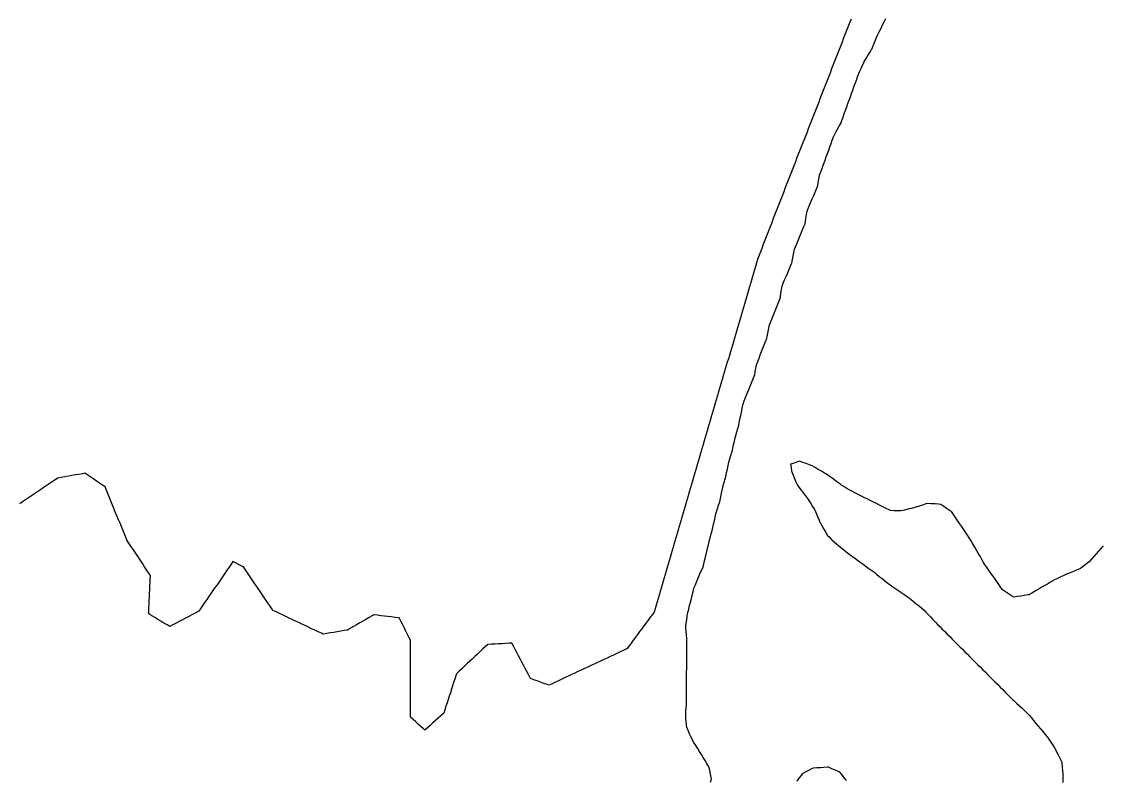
# Model space of a CAD drawing. Header units: millimetres. Extents: x 0 to 2762, y 6 to 2482.
# Drawn here: x 1422 to 1724.7, y 1702.9 to 1915.3 of the extents above; entities that cross this region are included whole.
import ezdxf

# ---------------------------------------------------------------- set-up
doc = ezdxf.new("R2010")
doc.units = ezdxf.units.MM
for name, color, linetype in [('ALL_HOLES', 1, 'Continuous'), ('ALL_ISLANDS', 7, 'Continuous'), ('OUTLINE_ISLAND_01', 7, 'Continuous'), ('OUTLINE_ISLAND_01_HOLE_138', 1, 'Continuous')]:
    doc.layers.add(name, color=color, linetype=linetype)

msp = doc.modelspace()

# ---------------------------------------------------------------- linework, layer by layer
at = {"layer": 'ALL_HOLES'}
for points in [[(1615.1073, 1702.1058), (1615.3575, 1703.074), (1615.2879, 1703.4165), (1615.0887, 1704.3965), (1614.8895, 1705.3764), (1614.6903, 1706.3564), (1614.6341, 1706.448), (1614.1117, 1707.3007), (1613.5892, 1708.1533), (1613.0667, 1709.006), (1612.5442, 1709.8587), (1612.0218, 1710.7113), (1611.5245, 1711.5147), (1610.9982, 1712.365), (1610.472, 1713.2153), (1609.9457, 1714.0656), (1609.6473, 1714.744), (1609.2447, 1715.6594), (1608.8422, 1716.5748), (1608.4396, 1717.4902), (1608.3877, 1718.1354), (1608.3074, 1719.1321), (1608.2272, 1720.1289), (1608.147, 1721.1257), (1608.2136, 1721.9075), (1608.2984, 1722.9039), (1608.3832, 1723.9003), (1608.3833, 1723.9294), (1608.3878, 1724.9294), (1608.3922, 1725.9294), (1608.3966, 1726.9294), (1608.4011, 1727.9294), (1608.4055, 1728.9294), (1608.4099, 1729.9293), (1608.4143, 1730.9293), (1608.4188, 1731.9293), (1608.4232, 1732.9293), (1608.4276, 1733.9293), (1608.432, 1734.9293), (1608.4365, 1735.9293), (1608.4409, 1736.9293), (1608.4453, 1737.9293), (1608.4497, 1738.9293), (1608.4542, 1739.9292), (1608.4586, 1740.9292), (1608.463, 1741.9292), (1608.4286, 1742.3526), (1608.3477, 1743.3493), (1608.2667, 1744.3461), (1608.1857, 1745.3428), (1608.2183, 1745.6498), (1608.3239, 1746.6442), (1608.4296, 1747.6386), (1608.5352, 1748.633), (1608.5515, 1748.6998), (1608.7884, 1749.6713), (1609.0253, 1750.6428), (1609.2622, 1751.6144), (1609.4991, 1752.5859), (1609.736, 1753.5574), (1609.9729, 1754.529), (1610.2098, 1755.5005), (1610.4467, 1756.472), (1610.7807, 1757.2581), (1611.1718, 1758.1785), (1611.5629, 1759.0988), (1611.954, 1760.0192), (1612.3451, 1760.9395), (1612.7362, 1761.8599), (1613.1272, 1762.7802), (1613.1353, 1762.8143), (1613.3667, 1763.7872), (1613.5981, 1764.76), (1613.8295, 1765.7329), (1614.0609, 1766.7058), (1614.2922, 1767.6786), (1614.5236, 1768.6515), (1614.755, 1769.6243), (1614.9864, 1770.5972), (1615.2243, 1771.4347), (1615.4975, 1772.3966), (1615.7708, 1773.3585), (1615.7857, 1773.4298), (1615.9906, 1774.4085), (1616.1955, 1775.3873), (1616.4005, 1776.3661), (1616.6054, 1777.3449), (1616.7753, 1777.8761), (1617.0799, 1778.8286), (1617.3845, 1779.7811), (1617.6891, 1780.7336), (1617.7707, 1781.1252), (1617.9748, 1782.1041), (1618.179, 1783.0831), (1618.3831, 1784.062), (1618.4389, 1784.2675), (1618.7013, 1785.2325), (1618.9636, 1786.1975), (1619.226, 1787.1624), (1619.4884, 1788.1274), (1619.634, 1788.8724), (1619.8259, 1789.8538), (1620.0178, 1790.8353), (1620.2096, 1791.8167), (1620.5011, 1792.6981), (1620.815, 1793.6475), (1621.1289, 1794.5969), (1621.1584, 1794.7328), (1621.3703, 1795.7101), (1621.5822, 1796.6874), (1621.7941, 1797.6646), (1622.006, 1798.6419), (1622.1931, 1799.3094), (1622.4631, 1800.2722), (1622.733, 1801.2351), (1623.0029, 1802.198), (1623.1551, 1802.9001), (1623.3669, 1803.8774), (1623.5787, 1804.8547), (1623.7905, 1805.832), (1624.0023, 1806.8093), (1624.2141, 1807.7866), (1624.4259, 1808.7639), (1624.51, 1808.97), (1624.8877, 1809.8959), (1625.2655, 1810.8218), (1625.6432, 1811.7477), (1626.0209, 1812.6736), (1626.3987, 1813.5995), (1626.7764, 1814.5255), (1627.1541, 1815.4514), (1627.5319, 1816.3773), (1627.6534, 1817.1505), (1627.8087, 1818.1383), (1627.964, 1819.1262), (1627.967, 1819.1339), (1628.3348, 1820.0638), (1628.7025, 1820.9937), (1629.0703, 1821.9236), (1629.4381, 1822.8536), (1629.8058, 1823.7835), (1630.1736, 1824.7134), (1630.5414, 1825.6433), (1630.9091, 1826.5732), (1630.974, 1826.936), (1631.1501, 1827.9203), (1631.3262, 1828.9047), (1631.5023, 1829.8891), (1631.5728, 1830.064), (1631.9468, 1830.9914), (1632.3207, 1831.9189), (1632.6946, 1832.8463), (1633.0686, 1833.7738), (1633.4425, 1834.7012), (1633.8165, 1835.6287), (1634.1904, 1836.5561), (1634.5643, 1837.4836), (1634.6787, 1838.1953), (1634.8373, 1839.1827), (1634.9959, 1840.17), (1635.1545, 1841.1573), (1635.5006, 1841.973), (1635.8913, 1842.8935), (1636.2819, 1843.8141), (1636.6725, 1844.7346), (1637.0632, 1845.6552), (1637.4538, 1846.5757), (1637.8445, 1847.4963), (1637.8638, 1847.5946), (1638.0565, 1848.5758), (1638.2492, 1849.5571), (1638.442, 1850.5383), (1638.6347, 1851.5196), (1638.8898, 1852.1298), (1639.2756, 1853.0524), (1639.6614, 1853.975), (1640.0471, 1854.8976), (1640.4329, 1855.8202), (1640.8186, 1856.7428), (1641.2044, 1857.6654), (1641.5901, 1858.588), (1641.6971, 1859.2339), (1641.8606, 1860.2205), (1642.0241, 1861.207), (1642.1875, 1862.1936), (1642.4803, 1862.8909), (1642.8675, 1863.813), (1643.2547, 1864.735), (1643.6418, 1865.657), (1644.029, 1866.579), (1644.4161, 1867.501), (1644.8033, 1868.423), (1645.1904, 1869.345), (1645.3187, 1870.1796), (1645.4706, 1871.168), (1645.6225, 1872.1564), (1645.6682, 1872.2785), (1646.0191, 1873.2149), (1646.37, 1874.1514), (1646.721, 1875.0878), (1647.0719, 1876.0242), (1647.2222, 1876.4437), (1647.5595, 1877.3851), (1647.8969, 1878.3265), (1648.2342, 1879.2679), (1648.5715, 1880.2093), (1648.9088, 1881.1506), (1649.2462, 1882.092), (1649.5835, 1883.0334), (1649.7743, 1883.3854), (1650.2508, 1884.2646), (1650.7274, 1885.1437), (1651.2039, 1886.0229), (1651.6805, 1886.902), (1651.9332, 1887.604), (1652.2719, 1888.5449), (1652.6107, 1889.4858), (1652.9494, 1890.4267), (1653.2882, 1891.3676), (1653.6269, 1892.3084), (1653.9656, 1893.2493), (1654.3044, 1894.1902), (1654.6431, 1895.1311), (1654.9818, 1896.072), (1655.3206, 1897.0128), (1655.6593, 1897.9537), (1655.9981, 1898.8946), (1656.3368, 1899.8355), (1656.6755, 1900.7764), (1656.891, 1901.2419), (1657.311, 1902.1494), (1657.7311, 1903.0569), (1658.1511, 1903.9644), (1658.2127, 1904.0688), (1658.721, 1904.93), (1659.2293, 1905.7911), (1659.7376, 1906.6523), (1660.2459, 1907.5135), (1660.2842, 1907.6051), (1660.6704, 1908.5275), (1661.0567, 1909.4499), (1661.4429, 1910.3723), (1661.8291, 1911.2947), (1662.0216, 1911.684), (1662.465, 1912.5803), (1662.9083, 1913.4767), (1663.3517, 1914.373), (1663.795, 1915.2693), (1664.2384, 1916.1657)], [(1725.1544, 1768.3968), (1724.4967, 1767.6435), (1723.8389, 1766.8903), (1723.1812, 1766.137), (1722.5235, 1765.3837), (1721.8658, 1764.6304), (1721.2081, 1763.8772), (1720.4631, 1763.2945), (1719.6753, 1762.6785), (1718.8876, 1762.0625), (1718.8301, 1762.0385), (1717.9073, 1761.6532), (1716.9845, 1761.2679), (1716.0617, 1760.8826), (1715.1389, 1760.4973), (1715.0705, 1760.4655), (1714.1636, 1760.0441), (1713.2568, 1759.6226), (1712.3499, 1759.2012), (1711.4431, 1758.7797), (1711.2316, 1758.6562), (1710.3679, 1758.1521), (1709.5043, 1757.648), (1708.6406, 1757.1439), (1707.777, 1756.6398), (1706.9133, 1756.1357), (1706.0497, 1755.6316), (1705.1861, 1755.1275), (1704.3224, 1754.6234), (1704.0421, 1754.5798), (1703.054, 1754.4261), (1702.0659, 1754.2724), (1701.0778, 1754.1187), (1700.0897, 1753.965), (1699.4643, 1754.3749), (1698.6279, 1754.9231), (1697.7915, 1755.4712), (1696.9552, 1756.0194), (1696.477, 1756.7037), (1695.9042, 1757.5234), (1695.3313, 1758.3431), (1694.7585, 1759.1627), (1694.1857, 1759.9824), (1693.6129, 1760.8021), (1693.0401, 1761.6218), (1692.4673, 1762.4415), (1691.8945, 1763.2612), (1691.6425, 1763.6968), (1691.1419, 1764.5625), (1690.6412, 1765.4281), (1690.1405, 1766.2938), (1689.6399, 1767.1594), (1689.1392, 1768.025), (1688.6386, 1768.8907), (1688.1379, 1769.7563), (1687.6372, 1770.622), (1687.1369, 1771.3498), (1686.5704, 1772.1738), (1686.0039, 1772.9979), (1685.4375, 1773.822), (1684.871, 1774.646), (1684.3045, 1775.4701), (1683.738, 1776.2942), (1683.1715, 1777.1182), (1682.605, 1777.9423), (1682.1168, 1778.2702), (1681.2866, 1778.8277), (1680.4564, 1779.3852), (1679.6263, 1779.9427), (1678.9635, 1779.9995), (1677.9672, 1780.0848), (1676.9708, 1780.1701), (1675.9744, 1780.2553), (1675.4904, 1780.0985), (1674.5391, 1779.7902), (1673.5878, 1779.4819), (1672.6365, 1779.1736), (1672.3588, 1779.1036), (1671.3891, 1778.8592), (1670.4194, 1778.6149), (1669.4497, 1778.3706), (1668.48, 1778.1262), (1667.5322, 1778.1674), (1666.5331, 1778.2109), (1665.5341, 1778.2543), (1665.2035, 1778.4167), (1664.306, 1778.8576), (1663.4085, 1779.2986), (1662.5109, 1779.7395), (1661.6134, 1780.1805), (1660.9557, 1780.5091), (1660.0612, 1780.9561), (1659.1667, 1781.4031), (1658.2721, 1781.8502), (1657.3776, 1782.2972), (1656.4831, 1782.7442), (1655.5886, 1783.1912), (1654.694, 1783.6382), (1654.1958, 1783.9409), (1653.3412, 1784.4602), (1652.4866, 1784.9795), (1651.632, 1785.4988), (1651.6168, 1785.51), (1650.81, 1786.1008), (1650.0032, 1786.6916), (1649.1963, 1787.2824), (1648.3895, 1787.8732), (1647.5827, 1788.464), (1647.0563, 1788.7682), (1646.1905, 1789.2686), (1645.3247, 1789.7689), (1644.4589, 1790.2692), (1643.593, 1790.7696), (1642.862, 1791.0431), (1641.9254, 1791.3934), (1640.9888, 1791.7438), (1640.0522, 1792.0942), (1639.4549, 1791.8866), (1638.5104, 1791.5581), (1637.5658, 1791.2297), (1637.6693, 1790.2795), (1637.7776, 1789.2854), (1637.8712, 1789.0666), (1638.2647, 1788.1473), (1638.6582, 1787.228), (1639.0518, 1786.3086), (1639.4453, 1785.3893), (1639.9063, 1784.7854), (1640.5131, 1783.9906), (1641.1199, 1783.1957), (1641.7267, 1782.4008), (1642.3335, 1781.606), (1642.6649, 1781.0803), (1643.1982, 1780.2344), (1643.7314, 1779.3884), (1644.2647, 1778.5425), (1644.3027, 1778.4544), (1644.6983, 1777.536), (1645.094, 1776.6176), (1645.4897, 1775.6992), (1645.8853, 1774.7808), (1645.9134, 1774.7316), (1646.4093, 1773.8632), (1646.9051, 1772.9947), (1647.401, 1772.1263), (1647.8968, 1771.2579), (1648.3173, 1770.8619), (1649.0453, 1770.1763), (1649.7733, 1769.4907), (1650.5013, 1768.8051), (1650.7884, 1768.5756), (1651.5695, 1767.9511), (1652.3506, 1767.3267), (1653.1316, 1766.7023), (1653.9127, 1766.0778), (1654.6464, 1765.5437), (1655.4549, 1764.9552), (1656.2633, 1764.3667), (1657.0718, 1763.7781), (1657.8803, 1763.1896), (1658.6887, 1762.601), (1659.4972, 1762.0125), (1660.3057, 1761.424), (1661.1141, 1760.8354), (1661.6413, 1760.4116), (1662.4207, 1759.7851), (1663.2001, 1759.1585), (1663.9795, 1758.532), (1664.7589, 1757.9054), (1665.429, 1757.4412), (1666.251, 1756.8718), (1667.073, 1756.3023), (1667.895, 1755.7328), (1668.717, 1755.1634), (1669.5391, 1754.5939), (1670.3611, 1754.0245), (1671.1831, 1753.455), (1671.2275, 1753.4182), (1671.998, 1752.7807), (1672.7684, 1752.1432), (1673.5388, 1751.5056), (1674.3092, 1750.8681), (1675.0796, 1750.2305), (1675.4035, 1749.8848), (1676.0871, 1749.1549), (1676.7707, 1748.4251), (1677.4543, 1747.6952), (1678.1379, 1746.9654), (1678.8215, 1746.2355), (1679.3311, 1745.7256), (1680.038, 1745.0183), (1680.7448, 1744.311), (1681.4517, 1743.6037), (1682.1586, 1742.8964), (1682.8655, 1742.189), (1683.5724, 1741.4817), (1684.2793, 1740.7744), (1684.9862, 1740.0671), (1685.6931, 1739.3598), (1686.4, 1738.6524), (1687.1069, 1737.9451), (1687.8138, 1737.2378), (1688.5207, 1736.5305), (1689.2276, 1735.8232), (1689.9345, 1735.1158), (1690.6414, 1734.4085), (1691.3482, 1733.7012), (1692.0551, 1732.9939), (1692.762, 1732.2865), (1693.4689, 1731.5792), (1694.1758, 1730.8719), (1694.8827, 1730.1646), (1695.5896, 1729.4573), (1696.2965, 1728.7499), (1697.0034, 1728.0426), (1697.7103, 1727.3353), (1698.4172, 1726.628), (1699.1241, 1725.9207), (1699.831, 1725.2133), (1700.2072, 1724.8671), (1700.9431, 1724.1899), (1701.6789, 1723.5128), (1702.4147, 1722.8356), (1703.1506, 1722.1585), (1703.8864, 1721.4813), (1704.3951, 1720.8745), (1705.0375, 1720.1082), (1705.68, 1719.3418), (1706.3224, 1718.5755), (1706.9648, 1717.8091), (1707.6073, 1717.0428), (1708.2497, 1716.2764), (1708.8921, 1715.5101), (1709.5346, 1714.7438), (1709.7525, 1714.4055), (1710.294, 1713.5649), (1710.8356, 1712.7242), (1711.3772, 1711.8836), (1711.9187, 1711.0429), (1712.2092, 1710.4486), (1712.6483, 1709.5501), (1713.0874, 1708.6517), (1713.5265, 1707.7532), (1713.57, 1707.3368), (1713.674, 1706.3422), (1713.7779, 1705.3476), (1713.8819, 1704.3531), (1713.8736, 1704.006), (1713.8496, 1703.0063), (1713.8256, 1702.0066)], [(1653.2249, 1702.5909), (1652.5953, 1703.3678), (1651.9656, 1704.1447), (1651.336, 1704.9216), (1650.9647, 1705.0844), (1650.0489, 1705.4861), (1649.1331, 1705.8877), (1648.2173, 1706.2894), (1647.8893, 1706.2734), (1646.8905, 1706.2249), (1645.8917, 1706.1763), (1644.8929, 1706.1277), (1643.894, 1706.0792), (1643.4453, 1705.8402), (1642.5627, 1705.3702), (1641.68, 1704.9001), (1640.7974, 1704.4301), (1640.4888, 1704.0032), (1639.903, 1703.1928), (1639.3171, 1702.3824)]]:
    msp.add_lwpolyline(points, dxfattribs=at)
at = {"layer": 'ALL_ISLANDS'}
msp.add_lwpolyline([(1654.501, 1916.0249), (1654.1379, 1915.0932), (1653.7748, 1914.1615), (1653.4117, 1913.2297), (1653.0486, 1912.298), (1652.6855, 1911.3662), (1652.3224, 1910.4345), (1651.9593, 1909.5027), (1651.5962, 1908.571), (1651.2331, 1907.6392), (1650.87, 1906.7075), (1650.5068, 1905.7757), (1650.1437, 1904.844), (1649.7806, 1903.9122), (1649.4175, 1902.9805), (1649.0544, 1902.0487), (1648.6913, 1901.117), (1648.3282, 1900.1852), (1647.9651, 1899.2535), (1647.602, 1898.3217), (1647.2389, 1897.39), (1646.8758, 1896.4582), (1646.5127, 1895.5265), (1646.1496, 1894.5947), (1645.7865, 1893.663), (1645.4234, 1892.7312), (1645.0603, 1891.7995), (1644.6972, 1890.8677), (1644.3341, 1889.936), (1643.971, 1889.0042), (1643.6079, 1888.0725), (1643.2448, 1887.1408), (1642.8816, 1886.209), (1642.5185, 1885.2773), (1642.1554, 1884.3455), (1641.7923, 1883.4138), (1641.4292, 1882.482), (1641.0661, 1881.5503), (1640.703, 1880.6185), (1640.3399, 1879.6868), (1639.9768, 1878.755), (1639.6137, 1877.8233), (1639.2506, 1876.8915), (1638.8875, 1875.9598), (1638.5244, 1875.028), (1638.1613, 1874.0963), (1637.7982, 1873.1645), (1637.4351, 1872.2328), (1637.072, 1871.301), (1636.7089, 1870.3693), (1636.3458, 1869.4375), (1635.9827, 1868.5058), (1635.6195, 1867.574), (1635.2564, 1866.6423), (1634.8933, 1865.7105), (1634.5302, 1864.7788), (1634.1671, 1863.847), (1633.804, 1862.9153), (1633.4409, 1861.9835), (1633.0778, 1861.0518), (1632.7147, 1860.1201), (1632.3516, 1859.1883), (1631.9885, 1858.2566), (1631.6254, 1857.3248), (1631.2623, 1856.3931), (1630.8992, 1855.4613), (1630.5361, 1854.5296), (1630.173, 1853.5978), (1629.8099, 1852.6661), (1629.4468, 1851.7343), (1629.0837, 1850.8026), (1628.7206, 1849.8708), (1628.3574, 1848.9391), (1628.2617, 1848.6123), (1627.9804, 1847.6527), (1627.6991, 1846.6931), (1627.4178, 1845.7334), (1627.1365, 1844.7738), (1626.8553, 1843.8142), (1626.574, 1842.8546), (1626.2927, 1841.8949), (1626.0114, 1840.9353), (1625.7301, 1839.9757), (1625.4488, 1839.0161), (1625.1675, 1838.0565), (1624.8863, 1837.0968), (1624.605, 1836.1372), (1624.3237, 1835.1776), (1624.0424, 1834.218), (1623.7611, 1833.2583), (1623.4798, 1832.2987), (1623.1986, 1831.3391), (1622.9173, 1830.3795), (1622.636, 1829.4198), (1622.3547, 1828.4602), (1622.0734, 1827.5006), (1621.7921, 1826.541), (1621.5109, 1825.5813), (1621.2296, 1824.6217), (1620.9483, 1823.6621), (1620.667, 1822.7025), (1620.3857, 1821.7428), (1620.1044, 1820.7832), (1619.8232, 1819.8236), (1619.5419, 1818.864), (1619.2606, 1817.9043), (1618.9793, 1816.9447), (1618.698, 1815.9851), (1618.4167, 1815.0255), (1618.1355, 1814.0658), (1617.8542, 1813.1062), (1617.5729, 1812.1466), (1617.2916, 1811.187), (1617.0103, 1810.2273), (1616.729, 1809.2677), (1616.4477, 1808.3081), (1616.1665, 1807.3485), (1615.8852, 1806.3888), (1615.6039, 1805.4292), (1615.3226, 1804.4696), (1615.0413, 1803.51), (1614.76, 1802.5503), (1614.4788, 1801.5907), (1614.1975, 1800.6311), (1613.9162, 1799.6715), (1613.6349, 1798.7118), (1613.3536, 1797.7522), (1613.0723, 1796.7926), (1612.7911, 1795.833), (1612.5098, 1794.8733), (1612.2285, 1793.9137), (1611.9472, 1792.9541), (1611.6659, 1791.9945), (1611.3846, 1791.0348), (1611.1034, 1790.0752), (1610.8221, 1789.1156), (1610.5408, 1788.156), (1610.2595, 1787.1963), (1609.9782, 1786.2367), (1609.6969, 1785.2771), (1609.4156, 1784.3175), (1609.1344, 1783.3578), (1608.8531, 1782.3982), (1608.5718, 1781.4386), (1608.2905, 1780.479), (1608.0092, 1779.5194), (1607.7279, 1778.5597), (1607.4467, 1777.6001), (1607.1654, 1776.6405), (1606.8841, 1775.6809), (1606.6028, 1774.7212), (1606.3215, 1773.7616), (1606.0402, 1772.802), (1605.759, 1771.8424), (1605.4777, 1770.8827), (1605.1964, 1769.9231), (1604.9151, 1768.9635), (1604.6338, 1768.0039), (1604.3525, 1767.0442), (1604.0713, 1766.0846), (1603.79, 1765.125), (1603.5087, 1764.1654), (1603.2274, 1763.2057), (1602.9461, 1762.2461), (1602.6648, 1761.2865), (1602.3836, 1760.3269), (1602.1023, 1759.3672), (1601.821, 1758.4076), (1601.5397, 1757.448), (1601.2584, 1756.4884), (1600.9771, 1755.5287), (1600.6958, 1754.5691), (1600.4146, 1753.6095), (1600.1333, 1752.6499), (1599.852, 1751.6902), (1599.5707, 1750.7306), (1599.2894, 1749.771), (1598.8255, 1749.1451), (1598.2301, 1748.3417), (1597.6346, 1747.5383), (1597.0392, 1746.7349), (1596.4437, 1745.9315), (1595.8483, 1745.1281), (1595.2528, 1744.3247), (1594.6574, 1743.5213), (1594.0619, 1742.7179), (1593.4665, 1741.9145), (1592.871, 1741.1111), (1592.2756, 1740.3077), (1591.6802, 1739.5043), (1591.5582, 1739.4474), (1590.6521, 1739.0242), (1589.746, 1738.6011), (1588.84, 1738.178), (1587.9339, 1737.7549), (1587.0278, 1737.3318), (1586.1217, 1736.9087), (1585.2157, 1736.4856), (1584.3096, 1736.0625), (1583.4035, 1735.6393), (1582.4974, 1735.2162), (1581.5913, 1734.7931), (1580.6853, 1734.37), (1579.7792, 1733.9469), (1578.8731, 1733.5238), (1577.967, 1733.1007), (1577.061, 1732.6776), (1576.1549, 1732.2545), (1575.2488, 1731.8313), (1574.3427, 1731.4082), (1573.4366, 1730.9851), (1572.5306, 1730.562), (1571.6245, 1730.1389), (1570.7184, 1729.7158), (1569.8123, 1729.2927), (1569.3738, 1729.4518), (1568.4338, 1729.7929), (1567.4938, 1730.134), (1566.5538, 1730.4751), (1565.6137, 1730.8162), (1564.6737, 1731.1573), (1564.5635, 1731.3641), (1564.093, 1732.2465), (1563.6225, 1733.1289), (1563.152, 1734.0114), (1562.6816, 1734.8938), (1562.2111, 1735.7762), (1561.7406, 1736.6586), (1561.2702, 1737.541), (1560.7997, 1738.4234), (1560.3292, 1739.3059), (1559.8588, 1740.1883), (1559.3883, 1741.0707), (1558.6816, 1741.0327), (1557.683, 1740.979), (1556.6844, 1740.9253), (1555.6859, 1740.8715), (1554.6873, 1740.8178), (1553.6888, 1740.7641), (1552.6902, 1740.7104), (1552.6897, 1740.7099), (1551.9585, 1740.0278), (1551.2273, 1739.3457), (1550.496, 1738.6635), (1549.7648, 1737.9814), (1549.0336, 1737.2993), (1548.3023, 1736.6172), (1547.5711, 1735.935), (1546.8399, 1735.2529), (1546.1087, 1734.5708), (1545.3774, 1733.8886), (1544.6462, 1733.2065), (1543.915, 1732.5244), (1543.7282, 1731.9437), (1543.4221, 1730.9917), (1543.116, 1730.0397), (1542.8098, 1729.0877), (1542.5037, 1728.1357), (1542.1976, 1727.1838), (1541.8914, 1726.2318), (1541.5853, 1725.2798), (1541.2791, 1724.3278), (1540.973, 1723.3758), (1540.6669, 1722.4238), (1540.3607, 1721.4718), (1540.2442, 1721.3679), (1539.4976, 1720.7026), (1538.7511, 1720.0372), (1538.0046, 1719.3719), (1537.2581, 1718.7065), (1536.5116, 1718.0411), (1535.765, 1717.3758), (1535.0185, 1716.7104), (1534.7345, 1716.9705), (1533.997, 1717.6458), (1533.2595, 1718.3212), (1532.522, 1718.9965), (1531.7845, 1719.6719), (1531.0471, 1720.3473), (1531.0467, 1720.8716), (1531.046, 1721.8716), (1531.0454, 1722.8716), (1531.0447, 1723.8716), (1531.044, 1724.8716), (1531.0434, 1725.8716), (1531.0427, 1726.8716), (1531.0421, 1727.8716), (1531.0414, 1728.8716), (1531.0407, 1729.8716), (1531.0401, 1730.8716), (1531.0394, 1731.8716), (1531.0387, 1732.8716), (1531.0381, 1733.8716), (1531.0374, 1734.8716), (1531.0367, 1735.8716), (1531.0361, 1736.8716), (1531.0354, 1737.8716), (1531.0347, 1738.8716), (1531.0341, 1739.8716), (1531.0334, 1740.8716), (1531.0327, 1741.8716), (1531.0187, 1741.8996), (1530.5694, 1742.793), (1530.1202, 1743.6864), (1529.6709, 1744.5798), (1529.2216, 1745.4732), (1528.7724, 1746.3666), (1528.3231, 1747.26), (1527.8739, 1748.1534), (1527.6965, 1748.1745), (1526.7034, 1748.2924), (1525.7104, 1748.4104), (1524.7174, 1748.5283), (1523.7244, 1748.6463), (1522.7314, 1748.7642), (1521.7383, 1748.8822), (1520.7453, 1749.0002), (1520.2825, 1748.7347), (1519.4151, 1748.2371), (1518.5476, 1747.7396), (1517.6802, 1747.242), (1516.8128, 1746.7445), (1515.9454, 1746.2469), (1515.0779, 1745.7493), (1514.2105, 1745.2518), (1513.3431, 1744.7542), (1512.489, 1744.6063), (1511.5036, 1744.4356), (1510.5183, 1744.2649), (1509.533, 1744.0943), (1508.5476, 1743.9236), (1507.5623, 1743.7529), (1506.577, 1743.5823), (1506.0443, 1743.8354), (1505.1411, 1744.2646), (1504.2378, 1744.6938), (1503.3346, 1745.123), (1502.4314, 1745.5521), (1501.5282, 1745.9813), (1500.625, 1746.4105), (1499.7218, 1746.8397), (1498.8185, 1747.2689), (1497.9153, 1747.6981), (1497.0121, 1748.1272), (1496.1089, 1748.5564), (1495.2057, 1748.9856), (1494.3024, 1749.4148), (1493.3992, 1749.844), (1492.496, 1750.2731), (1492.0981, 1750.8576), (1491.5353, 1751.6842), (1490.9725, 1752.5108), (1490.4097, 1753.3374), (1489.8469, 1754.164), (1489.284, 1754.9906), (1488.7212, 1755.8172), (1488.1584, 1756.6438), (1487.5956, 1757.4703), (1487.0328, 1758.2969), (1486.47, 1759.1235), (1485.9072, 1759.9501), (1485.3444, 1760.7767), (1484.7816, 1761.6033), (1484.2188, 1762.4299), (1483.9389, 1762.5733), (1483.0489, 1763.0292), (1482.1589, 1763.4852), (1481.2689, 1763.9411), (1480.7799, 1763.2321), (1480.2122, 1762.4088), (1479.6445, 1761.5856), (1479.0768, 1760.7624), (1478.5091, 1759.9391), (1477.9414, 1759.1159), (1477.3737, 1758.2926), (1476.806, 1757.4694), (1476.2383, 1756.6462), (1475.6706, 1755.8229), (1475.1029, 1754.9997), (1474.5352, 1754.1765), (1473.9676, 1753.3532), (1473.3999, 1752.53), (1472.8322, 1751.7067), (1472.2645, 1750.8835), (1471.6968, 1750.0603), (1471.5315, 1749.9722), (1470.6491, 1749.5018), (1469.7666, 1749.0314), (1468.8842, 1748.561), (1468.0017, 1748.0906), (1467.1192, 1747.6203), (1466.2368, 1747.1499), (1465.3543, 1746.6795), (1464.4719, 1746.2091), (1463.5894, 1745.7387), (1462.8088, 1746.204), (1461.9498, 1746.716), (1461.0908, 1747.2281), (1460.2319, 1747.7401), (1459.3729, 1748.2521), (1458.5139, 1748.7641), (1457.6549, 1749.2762), (1457.6891, 1750.0508), (1457.7331, 1751.0498), (1457.7772, 1752.0489), (1457.8212, 1753.0479), (1457.8652, 1754.0469), (1457.9093, 1755.0459), (1457.9533, 1756.045), (1457.9973, 1757.044), (1458.0414, 1758.043), (1458.0854, 1759.0421), (1458.1294, 1760.0411), (1457.6338, 1760.7921), (1457.0829, 1761.6267), (1456.5321, 1762.4613), (1455.9812, 1763.2959), (1455.4304, 1764.1306), (1454.8795, 1764.9652), (1454.3287, 1765.7998), (1453.7778, 1766.6344), (1453.227, 1767.469), (1452.6762, 1768.3036), (1452.1253, 1769.1382), (1451.5745, 1769.9728), (1451.5359, 1770.0662), (1451.1542, 1770.9904), (1450.7725, 1771.9147), (1450.3907, 1772.839), (1450.009, 1773.7633), (1449.6273, 1774.6876), (1449.2456, 1775.6118), (1448.8639, 1776.5361), (1448.4822, 1777.4604), (1448.1004, 1778.3847), (1447.7187, 1779.309), (1447.337, 1780.2332), (1446.9553, 1781.1575), (1446.5736, 1782.0818), (1446.1919, 1783.0061), (1445.8101, 1783.9304), (1445.4284, 1784.8546), (1444.7304, 1785.3259), (1443.9015, 1785.8853), (1443.0727, 1786.4448), (1442.2439, 1787.0043), (1441.415, 1787.5638), (1440.5862, 1788.1233), (1439.7574, 1788.6828), (1439.0906, 1788.567), (1438.1053, 1788.3958), (1437.1201, 1788.2246), (1436.1349, 1788.0534), (1435.1496, 1787.8821), (1434.1644, 1787.7109), (1433.1792, 1787.5397), (1432.1939, 1787.3685), (1431.4458, 1786.8623), (1430.6175, 1786.302), (1429.7893, 1785.7416), (1428.961, 1785.1813), (1428.1328, 1784.6209), (1427.3045, 1784.0605), (1426.4763, 1783.5002), (1425.648, 1782.9398), (1424.8198, 1782.3794), (1423.9915, 1781.8191), (1423.1633, 1781.2587), (1422.335, 1780.6984), (1421.5068, 1780.138)], dxfattribs=at)
at = {"layer": 'OUTLINE_ISLAND_01'}
msp.add_lwpolyline([(1654.501, 1916.0249), (1654.1379, 1915.0932), (1653.7748, 1914.1615), (1653.4117, 1913.2297), (1653.0486, 1912.298), (1652.6855, 1911.3662), (1652.3224, 1910.4345), (1651.9593, 1909.5027), (1651.5962, 1908.571), (1651.2331, 1907.6392), (1650.87, 1906.7075), (1650.5068, 1905.7757), (1650.1437, 1904.844), (1649.7806, 1903.9122), (1649.4175, 1902.9805), (1649.0544, 1902.0487), (1648.6913, 1901.117), (1648.3282, 1900.1852), (1647.9651, 1899.2535), (1647.602, 1898.3217), (1647.2389, 1897.39), (1646.8758, 1896.4582), (1646.5127, 1895.5265), (1646.1496, 1894.5947), (1645.7865, 1893.663), (1645.4234, 1892.7312), (1645.0603, 1891.7995), (1644.6972, 1890.8677), (1644.3341, 1889.936), (1643.971, 1889.0042), (1643.6079, 1888.0725), (1643.2448, 1887.1408), (1642.8816, 1886.209), (1642.5185, 1885.2773), (1642.1554, 1884.3455), (1641.7923, 1883.4138), (1641.4292, 1882.482), (1641.0661, 1881.5503), (1640.703, 1880.6185), (1640.3399, 1879.6868), (1639.9768, 1878.755), (1639.6137, 1877.8233), (1639.2506, 1876.8915), (1638.8875, 1875.9598), (1638.5244, 1875.028), (1638.1613, 1874.0963), (1637.7982, 1873.1645), (1637.4351, 1872.2328), (1637.072, 1871.301), (1636.7089, 1870.3693), (1636.3458, 1869.4375), (1635.9827, 1868.5058), (1635.6195, 1867.574), (1635.2564, 1866.6423), (1634.8933, 1865.7105), (1634.5302, 1864.7788), (1634.1671, 1863.847), (1633.804, 1862.9153), (1633.4409, 1861.9835), (1633.0778, 1861.0518), (1632.7147, 1860.1201), (1632.3516, 1859.1883), (1631.9885, 1858.2566), (1631.6254, 1857.3248), (1631.2623, 1856.3931), (1630.8992, 1855.4613), (1630.5361, 1854.5296), (1630.173, 1853.5978), (1629.8099, 1852.6661), (1629.4468, 1851.7343), (1629.0837, 1850.8026), (1628.7206, 1849.8708), (1628.3574, 1848.9391), (1628.2617, 1848.6123), (1627.9804, 1847.6527), (1627.6991, 1846.6931), (1627.4178, 1845.7334), (1627.1365, 1844.7738), (1626.8553, 1843.8142), (1626.574, 1842.8546), (1626.2927, 1841.8949), (1626.0114, 1840.9353), (1625.7301, 1839.9757), (1625.4488, 1839.0161), (1625.1675, 1838.0565), (1624.8863, 1837.0968), (1624.605, 1836.1372), (1624.3237, 1835.1776), (1624.0424, 1834.218), (1623.7611, 1833.2583), (1623.4798, 1832.2987), (1623.1986, 1831.3391), (1622.9173, 1830.3795), (1622.636, 1829.4198), (1622.3547, 1828.4602), (1622.0734, 1827.5006), (1621.7921, 1826.541), (1621.5109, 1825.5813), (1621.2296, 1824.6217), (1620.9483, 1823.6621), (1620.667, 1822.7025), (1620.3857, 1821.7428), (1620.1044, 1820.7832), (1619.8232, 1819.8236), (1619.5419, 1818.864), (1619.2606, 1817.9043), (1618.9793, 1816.9447), (1618.698, 1815.9851), (1618.4167, 1815.0255), (1618.1355, 1814.0658), (1617.8542, 1813.1062), (1617.5729, 1812.1466), (1617.2916, 1811.187), (1617.0103, 1810.2273), (1616.729, 1809.2677), (1616.4477, 1808.3081), (1616.1665, 1807.3485), (1615.8852, 1806.3888), (1615.6039, 1805.4292), (1615.3226, 1804.4696), (1615.0413, 1803.51), (1614.76, 1802.5503), (1614.4788, 1801.5907), (1614.1975, 1800.6311), (1613.9162, 1799.6715), (1613.6349, 1798.7118), (1613.3536, 1797.7522), (1613.0723, 1796.7926), (1612.7911, 1795.833), (1612.5098, 1794.8733), (1612.2285, 1793.9137), (1611.9472, 1792.9541), (1611.6659, 1791.9945), (1611.3846, 1791.0348), (1611.1034, 1790.0752), (1610.8221, 1789.1156), (1610.5408, 1788.156), (1610.2595, 1787.1963), (1609.9782, 1786.2367), (1609.6969, 1785.2771), (1609.4156, 1784.3175), (1609.1344, 1783.3578), (1608.8531, 1782.3982), (1608.5718, 1781.4386), (1608.2905, 1780.479), (1608.0092, 1779.5194), (1607.7279, 1778.5597), (1607.4467, 1777.6001), (1607.1654, 1776.6405), (1606.8841, 1775.6809), (1606.6028, 1774.7212), (1606.3215, 1773.7616), (1606.0402, 1772.802), (1605.759, 1771.8424), (1605.4777, 1770.8827), (1605.1964, 1769.9231), (1604.9151, 1768.9635), (1604.6338, 1768.0039), (1604.3525, 1767.0442), (1604.0713, 1766.0846), (1603.79, 1765.125), (1603.5087, 1764.1654), (1603.2274, 1763.2057), (1602.9461, 1762.2461), (1602.6648, 1761.2865), (1602.3836, 1760.3269), (1602.1023, 1759.3672), (1601.821, 1758.4076), (1601.5397, 1757.448), (1601.2584, 1756.4884), (1600.9771, 1755.5287), (1600.6958, 1754.5691), (1600.4146, 1753.6095), (1600.1333, 1752.6499), (1599.852, 1751.6902), (1599.5707, 1750.7306), (1599.2894, 1749.771), (1598.8255, 1749.1451), (1598.2301, 1748.3417), (1597.6346, 1747.5383), (1597.0392, 1746.7349), (1596.4437, 1745.9315), (1595.8483, 1745.1281), (1595.2528, 1744.3247), (1594.6574, 1743.5213), (1594.0619, 1742.7179), (1593.4665, 1741.9145), (1592.871, 1741.1111), (1592.2756, 1740.3077), (1591.6802, 1739.5043), (1591.5582, 1739.4474), (1590.6521, 1739.0242), (1589.746, 1738.6011), (1588.84, 1738.178), (1587.9339, 1737.7549), (1587.0278, 1737.3318), (1586.1217, 1736.9087), (1585.2157, 1736.4856), (1584.3096, 1736.0625), (1583.4035, 1735.6393), (1582.4974, 1735.2162), (1581.5913, 1734.7931), (1580.6853, 1734.37), (1579.7792, 1733.9469), (1578.8731, 1733.5238), (1577.967, 1733.1007), (1577.061, 1732.6776), (1576.1549, 1732.2545), (1575.2488, 1731.8313), (1574.3427, 1731.4082), (1573.4366, 1730.9851), (1572.5306, 1730.562), (1571.6245, 1730.1389), (1570.7184, 1729.7158), (1569.8123, 1729.2927), (1569.3738, 1729.4518), (1568.4338, 1729.7929), (1567.4938, 1730.134), (1566.5538, 1730.4751), (1565.6137, 1730.8162), (1564.6737, 1731.1573), (1564.5635, 1731.3641), (1564.093, 1732.2465), (1563.6225, 1733.1289), (1563.152, 1734.0114), (1562.6816, 1734.8938), (1562.2111, 1735.7762), (1561.7406, 1736.6586), (1561.2702, 1737.541), (1560.7997, 1738.4234), (1560.3292, 1739.3059), (1559.8588, 1740.1883), (1559.3883, 1741.0707), (1558.6816, 1741.0327), (1557.683, 1740.979), (1556.6844, 1740.9253), (1555.6859, 1740.8715), (1554.6873, 1740.8178), (1553.6888, 1740.7641), (1552.6902, 1740.7104), (1552.6897, 1740.7099), (1551.9585, 1740.0278), (1551.2273, 1739.3457), (1550.496, 1738.6635), (1549.7648, 1737.9814), (1549.0336, 1737.2993), (1548.3023, 1736.6172), (1547.5711, 1735.935), (1546.8399, 1735.2529), (1546.1087, 1734.5708), (1545.3774, 1733.8886), (1544.6462, 1733.2065), (1543.915, 1732.5244), (1543.7282, 1731.9437), (1543.4221, 1730.9917), (1543.116, 1730.0397), (1542.8098, 1729.0877), (1542.5037, 1728.1357), (1542.1976, 1727.1838), (1541.8914, 1726.2318), (1541.5853, 1725.2798), (1541.2791, 1724.3278), (1540.973, 1723.3758), (1540.6669, 1722.4238), (1540.3607, 1721.4718), (1540.2442, 1721.3679), (1539.4976, 1720.7026), (1538.7511, 1720.0372), (1538.0046, 1719.3719), (1537.2581, 1718.7065), (1536.5116, 1718.0411), (1535.765, 1717.3758), (1535.0185, 1716.7104), (1534.7345, 1716.9705), (1533.997, 1717.6458), (1533.2595, 1718.3212), (1532.522, 1718.9965), (1531.7845, 1719.6719), (1531.0471, 1720.3473), (1531.0467, 1720.8716), (1531.046, 1721.8716), (1531.0454, 1722.8716), (1531.0447, 1723.8716), (1531.044, 1724.8716), (1531.0434, 1725.8716), (1531.0427, 1726.8716), (1531.0421, 1727.8716), (1531.0414, 1728.8716), (1531.0407, 1729.8716), (1531.0401, 1730.8716), (1531.0394, 1731.8716), (1531.0387, 1732.8716), (1531.0381, 1733.8716), (1531.0374, 1734.8716), (1531.0367, 1735.8716), (1531.0361, 1736.8716), (1531.0354, 1737.8716), (1531.0347, 1738.8716), (1531.0341, 1739.8716), (1531.0334, 1740.8716), (1531.0327, 1741.8716), (1531.0187, 1741.8996), (1530.5694, 1742.793), (1530.1202, 1743.6864), (1529.6709, 1744.5798), (1529.2216, 1745.4732), (1528.7724, 1746.3666), (1528.3231, 1747.26), (1527.8739, 1748.1534), (1527.6965, 1748.1745), (1526.7034, 1748.2924), (1525.7104, 1748.4104), (1524.7174, 1748.5283), (1523.7244, 1748.6463), (1522.7314, 1748.7642), (1521.7383, 1748.8822), (1520.7453, 1749.0002), (1520.2825, 1748.7347), (1519.4151, 1748.2371), (1518.5476, 1747.7396), (1517.6802, 1747.242), (1516.8128, 1746.7445), (1515.9454, 1746.2469), (1515.0779, 1745.7493), (1514.2105, 1745.2518), (1513.3431, 1744.7542), (1512.489, 1744.6063), (1511.5036, 1744.4356), (1510.5183, 1744.2649), (1509.533, 1744.0943), (1508.5476, 1743.9236), (1507.5623, 1743.7529), (1506.577, 1743.5823), (1506.0443, 1743.8354), (1505.1411, 1744.2646), (1504.2378, 1744.6938), (1503.3346, 1745.123), (1502.4314, 1745.5521), (1501.5282, 1745.9813), (1500.625, 1746.4105), (1499.7218, 1746.8397), (1498.8185, 1747.2689), (1497.9153, 1747.6981), (1497.0121, 1748.1272), (1496.1089, 1748.5564), (1495.2057, 1748.9856), (1494.3024, 1749.4148), (1493.3992, 1749.844), (1492.496, 1750.2731), (1492.0981, 1750.8576), (1491.5353, 1751.6842), (1490.9725, 1752.5108), (1490.4097, 1753.3374), (1489.8469, 1754.164), (1489.284, 1754.9906), (1488.7212, 1755.8172), (1488.1584, 1756.6438), (1487.5956, 1757.4703), (1487.0328, 1758.2969), (1486.47, 1759.1235), (1485.9072, 1759.9501), (1485.3444, 1760.7767), (1484.7816, 1761.6033), (1484.2188, 1762.4299), (1483.9389, 1762.5733), (1483.0489, 1763.0292), (1482.1589, 1763.4852), (1481.2689, 1763.9411), (1480.7799, 1763.2321), (1480.2122, 1762.4088), (1479.6445, 1761.5856), (1479.0768, 1760.7624), (1478.5091, 1759.9391), (1477.9414, 1759.1159), (1477.3737, 1758.2926), (1476.806, 1757.4694), (1476.2383, 1756.6462), (1475.6706, 1755.8229), (1475.1029, 1754.9997), (1474.5352, 1754.1765), (1473.9676, 1753.3532), (1473.3999, 1752.53), (1472.8322, 1751.7067), (1472.2645, 1750.8835), (1471.6968, 1750.0603), (1471.5315, 1749.9722), (1470.6491, 1749.5018), (1469.7666, 1749.0314), (1468.8842, 1748.561), (1468.0017, 1748.0906), (1467.1192, 1747.6203), (1466.2368, 1747.1499), (1465.3543, 1746.6795), (1464.4719, 1746.2091), (1463.5894, 1745.7387), (1462.8088, 1746.204), (1461.9498, 1746.716), (1461.0908, 1747.2281), (1460.2319, 1747.7401), (1459.3729, 1748.2521), (1458.5139, 1748.7641), (1457.6549, 1749.2762), (1457.6891, 1750.0508), (1457.7331, 1751.0498), (1457.7772, 1752.0489), (1457.8212, 1753.0479), (1457.8652, 1754.0469), (1457.9093, 1755.0459), (1457.9533, 1756.045), (1457.9973, 1757.044), (1458.0414, 1758.043), (1458.0854, 1759.0421), (1458.1294, 1760.0411), (1457.6338, 1760.7921), (1457.0829, 1761.6267), (1456.5321, 1762.4613), (1455.9812, 1763.2959), (1455.4304, 1764.1306), (1454.8795, 1764.9652), (1454.3287, 1765.7998), (1453.7778, 1766.6344), (1453.227, 1767.469), (1452.6762, 1768.3036), (1452.1253, 1769.1382), (1451.5745, 1769.9728), (1451.5359, 1770.0662), (1451.1542, 1770.9904), (1450.7725, 1771.9147), (1450.3907, 1772.839), (1450.009, 1773.7633), (1449.6273, 1774.6876), (1449.2456, 1775.6118), (1448.8639, 1776.5361), (1448.4822, 1777.4604), (1448.1004, 1778.3847), (1447.7187, 1779.309), (1447.337, 1780.2332), (1446.9553, 1781.1575), (1446.5736, 1782.0818), (1446.1919, 1783.0061), (1445.8101, 1783.9304), (1445.4284, 1784.8546), (1444.7304, 1785.3259), (1443.9015, 1785.8853), (1443.0727, 1786.4448), (1442.2439, 1787.0043), (1441.415, 1787.5638), (1440.5862, 1788.1233), (1439.7574, 1788.6828), (1439.0906, 1788.567), (1438.1053, 1788.3958), (1437.1201, 1788.2246), (1436.1349, 1788.0534), (1435.1496, 1787.8821), (1434.1644, 1787.7109), (1433.1792, 1787.5397), (1432.1939, 1787.3685), (1431.4458, 1786.8623), (1430.6175, 1786.302), (1429.7893, 1785.7416), (1428.961, 1785.1813), (1428.1328, 1784.6209), (1427.3045, 1784.0605), (1426.4763, 1783.5002), (1425.648, 1782.9398), (1424.8198, 1782.3794), (1423.9915, 1781.8191), (1423.1633, 1781.2587), (1422.335, 1780.6984), (1421.5068, 1780.138)], dxfattribs=at)
at = {"layer": 'OUTLINE_ISLAND_01_HOLE_138'}
for points in [[(1615.1073, 1702.1058), (1615.3575, 1703.074), (1615.2879, 1703.4165), (1615.0887, 1704.3965), (1614.8895, 1705.3764), (1614.6903, 1706.3564), (1614.6341, 1706.448), (1614.1117, 1707.3007), (1613.5892, 1708.1533), (1613.0667, 1709.006), (1612.5442, 1709.8587), (1612.0218, 1710.7113), (1611.5245, 1711.5147), (1610.9982, 1712.365), (1610.472, 1713.2153), (1609.9457, 1714.0656), (1609.6473, 1714.744), (1609.2447, 1715.6594), (1608.8422, 1716.5748), (1608.4396, 1717.4902), (1608.3877, 1718.1354), (1608.3074, 1719.1321), (1608.2272, 1720.1289), (1608.147, 1721.1257), (1608.2136, 1721.9075), (1608.2984, 1722.9039), (1608.3832, 1723.9003), (1608.3833, 1723.9294), (1608.3878, 1724.9294), (1608.3922, 1725.9294), (1608.3966, 1726.9294), (1608.4011, 1727.9294), (1608.4055, 1728.9294), (1608.4099, 1729.9293), (1608.4143, 1730.9293), (1608.4188, 1731.9293), (1608.4232, 1732.9293), (1608.4276, 1733.9293), (1608.432, 1734.9293), (1608.4365, 1735.9293), (1608.4409, 1736.9293), (1608.4453, 1737.9293), (1608.4497, 1738.9293), (1608.4542, 1739.9292), (1608.4586, 1740.9292), (1608.463, 1741.9292), (1608.4286, 1742.3526), (1608.3477, 1743.3493), (1608.2667, 1744.3461), (1608.1857, 1745.3428), (1608.2183, 1745.6498), (1608.3239, 1746.6442), (1608.4296, 1747.6386), (1608.5352, 1748.633), (1608.5515, 1748.6998), (1608.7884, 1749.6713), (1609.0253, 1750.6428), (1609.2622, 1751.6144), (1609.4991, 1752.5859), (1609.736, 1753.5574), (1609.9729, 1754.529), (1610.2098, 1755.5005), (1610.4467, 1756.472), (1610.7807, 1757.2581), (1611.1718, 1758.1785), (1611.5629, 1759.0988), (1611.954, 1760.0192), (1612.3451, 1760.9395), (1612.7362, 1761.8599), (1613.1272, 1762.7802), (1613.1353, 1762.8143), (1613.3667, 1763.7872), (1613.5981, 1764.76), (1613.8295, 1765.7329), (1614.0609, 1766.7058), (1614.2922, 1767.6786), (1614.5236, 1768.6515), (1614.755, 1769.6243), (1614.9864, 1770.5972), (1615.2243, 1771.4347), (1615.4975, 1772.3966), (1615.7708, 1773.3585), (1615.7857, 1773.4298), (1615.9906, 1774.4085), (1616.1955, 1775.3873), (1616.4005, 1776.3661), (1616.6054, 1777.3449), (1616.7753, 1777.8761), (1617.0799, 1778.8286), (1617.3845, 1779.7811), (1617.6891, 1780.7336), (1617.7707, 1781.1252), (1617.9748, 1782.1041), (1618.179, 1783.0831), (1618.3831, 1784.062), (1618.4389, 1784.2675), (1618.7013, 1785.2325), (1618.9636, 1786.1975), (1619.226, 1787.1624), (1619.4884, 1788.1274), (1619.634, 1788.8724), (1619.8259, 1789.8538), (1620.0178, 1790.8353), (1620.2096, 1791.8167), (1620.5011, 1792.6981), (1620.815, 1793.6475), (1621.1289, 1794.5969), (1621.1584, 1794.7328), (1621.3703, 1795.7101), (1621.5822, 1796.6874), (1621.7941, 1797.6646), (1622.006, 1798.6419), (1622.1931, 1799.3094), (1622.4631, 1800.2722), (1622.733, 1801.2351), (1623.0029, 1802.198), (1623.1551, 1802.9001), (1623.3669, 1803.8774), (1623.5787, 1804.8547), (1623.7905, 1805.832), (1624.0023, 1806.8093), (1624.2141, 1807.7866), (1624.4259, 1808.7639), (1624.51, 1808.97), (1624.8877, 1809.8959), (1625.2655, 1810.8218), (1625.6432, 1811.7477), (1626.0209, 1812.6736), (1626.3987, 1813.5995), (1626.7764, 1814.5255), (1627.1541, 1815.4514), (1627.5319, 1816.3773), (1627.6534, 1817.1505), (1627.8087, 1818.1383), (1627.964, 1819.1262), (1627.967, 1819.1339), (1628.3348, 1820.0638), (1628.7025, 1820.9937), (1629.0703, 1821.9236), (1629.4381, 1822.8536), (1629.8058, 1823.7835), (1630.1736, 1824.7134), (1630.5414, 1825.6433), (1630.9091, 1826.5732), (1630.974, 1826.936), (1631.1501, 1827.9203), (1631.3262, 1828.9047), (1631.5023, 1829.8891), (1631.5728, 1830.064), (1631.9468, 1830.9914), (1632.3207, 1831.9189), (1632.6946, 1832.8463), (1633.0686, 1833.7738), (1633.4425, 1834.7012), (1633.8165, 1835.6287), (1634.1904, 1836.5561), (1634.5643, 1837.4836), (1634.6787, 1838.1953), (1634.8373, 1839.1827), (1634.9959, 1840.17), (1635.1545, 1841.1573), (1635.5006, 1841.973), (1635.8913, 1842.8935), (1636.2819, 1843.8141), (1636.6725, 1844.7346), (1637.0632, 1845.6552), (1637.4538, 1846.5757), (1637.8445, 1847.4963), (1637.8638, 1847.5946), (1638.0565, 1848.5758), (1638.2492, 1849.5571), (1638.442, 1850.5383), (1638.6347, 1851.5196), (1638.8898, 1852.1298), (1639.2756, 1853.0524), (1639.6614, 1853.975), (1640.0471, 1854.8976), (1640.4329, 1855.8202), (1640.8186, 1856.7428), (1641.2044, 1857.6654), (1641.5901, 1858.588), (1641.6971, 1859.2339), (1641.8606, 1860.2205), (1642.0241, 1861.207), (1642.1875, 1862.1936), (1642.4803, 1862.8909), (1642.8675, 1863.813), (1643.2547, 1864.735), (1643.6418, 1865.657), (1644.029, 1866.579), (1644.4161, 1867.501), (1644.8033, 1868.423), (1645.1904, 1869.345), (1645.3187, 1870.1796), (1645.4706, 1871.168), (1645.6225, 1872.1564), (1645.6682, 1872.2785), (1646.0191, 1873.2149), (1646.37, 1874.1514), (1646.721, 1875.0878), (1647.0719, 1876.0242), (1647.2222, 1876.4437), (1647.5595, 1877.3851), (1647.8969, 1878.3265), (1648.2342, 1879.2679), (1648.5715, 1880.2093), (1648.9088, 1881.1506), (1649.2462, 1882.092), (1649.5835, 1883.0334), (1649.7743, 1883.3854), (1650.2508, 1884.2646), (1650.7274, 1885.1437), (1651.2039, 1886.0229), (1651.6805, 1886.902), (1651.9332, 1887.604), (1652.2719, 1888.5449), (1652.6107, 1889.4858), (1652.9494, 1890.4267), (1653.2882, 1891.3676), (1653.6269, 1892.3084), (1653.9656, 1893.2493), (1654.3044, 1894.1902), (1654.6431, 1895.1311), (1654.9818, 1896.072), (1655.3206, 1897.0128), (1655.6593, 1897.9537), (1655.9981, 1898.8946), (1656.3368, 1899.8355), (1656.6755, 1900.7764), (1656.891, 1901.2419), (1657.311, 1902.1494), (1657.7311, 1903.0569), (1658.1511, 1903.9644), (1658.2127, 1904.0688), (1658.721, 1904.93), (1659.2293, 1905.7911), (1659.7376, 1906.6523), (1660.2459, 1907.5135), (1660.2842, 1907.6051), (1660.6704, 1908.5275), (1661.0567, 1909.4499), (1661.4429, 1910.3723), (1661.8291, 1911.2947), (1662.0216, 1911.684), (1662.465, 1912.5803), (1662.9083, 1913.4767), (1663.3517, 1914.373), (1663.795, 1915.2693), (1664.2384, 1916.1657)], [(1725.1544, 1768.3968), (1724.4967, 1767.6435), (1723.8389, 1766.8903), (1723.1812, 1766.137), (1722.5235, 1765.3837), (1721.8658, 1764.6304), (1721.2081, 1763.8772), (1720.4631, 1763.2945), (1719.6753, 1762.6785), (1718.8876, 1762.0625), (1718.8301, 1762.0385), (1717.9073, 1761.6532), (1716.9845, 1761.2679), (1716.0617, 1760.8826), (1715.1389, 1760.4973), (1715.0705, 1760.4655), (1714.1636, 1760.0441), (1713.2568, 1759.6226), (1712.3499, 1759.2012), (1711.4431, 1758.7797), (1711.2316, 1758.6562), (1710.3679, 1758.1521), (1709.5043, 1757.648), (1708.6406, 1757.1439), (1707.777, 1756.6398), (1706.9133, 1756.1357), (1706.0497, 1755.6316), (1705.1861, 1755.1275), (1704.3224, 1754.6234), (1704.0421, 1754.5798), (1703.054, 1754.4261), (1702.0659, 1754.2724), (1701.0778, 1754.1187), (1700.0897, 1753.965), (1699.4643, 1754.3749), (1698.6279, 1754.9231), (1697.7915, 1755.4712), (1696.9552, 1756.0194), (1696.477, 1756.7037), (1695.9042, 1757.5234), (1695.3313, 1758.3431), (1694.7585, 1759.1627), (1694.1857, 1759.9824), (1693.6129, 1760.8021), (1693.0401, 1761.6218), (1692.4673, 1762.4415), (1691.8945, 1763.2612), (1691.6425, 1763.6968), (1691.1419, 1764.5625), (1690.6412, 1765.4281), (1690.1405, 1766.2938), (1689.6399, 1767.1594), (1689.1392, 1768.025), (1688.6386, 1768.8907), (1688.1379, 1769.7563), (1687.6372, 1770.622), (1687.1369, 1771.3498), (1686.5704, 1772.1738), (1686.0039, 1772.9979), (1685.4375, 1773.822), (1684.871, 1774.646), (1684.3045, 1775.4701), (1683.738, 1776.2942), (1683.1715, 1777.1182), (1682.605, 1777.9423), (1682.1168, 1778.2702), (1681.2866, 1778.8277), (1680.4564, 1779.3852), (1679.6263, 1779.9427), (1678.9635, 1779.9995), (1677.9672, 1780.0848), (1676.9708, 1780.1701), (1675.9744, 1780.2553), (1675.4904, 1780.0985), (1674.5391, 1779.7902), (1673.5878, 1779.4819), (1672.6365, 1779.1736), (1672.3588, 1779.1036), (1671.3891, 1778.8592), (1670.4194, 1778.6149), (1669.4497, 1778.3706), (1668.48, 1778.1262), (1667.5322, 1778.1674), (1666.5331, 1778.2109), (1665.5341, 1778.2543), (1665.2035, 1778.4167), (1664.306, 1778.8576), (1663.4085, 1779.2986), (1662.5109, 1779.7395), (1661.6134, 1780.1805), (1660.9557, 1780.5091), (1660.0612, 1780.9561), (1659.1667, 1781.4031), (1658.2721, 1781.8502), (1657.3776, 1782.2972), (1656.4831, 1782.7442), (1655.5886, 1783.1912), (1654.694, 1783.6382), (1654.1958, 1783.9409), (1653.3412, 1784.4602), (1652.4866, 1784.9795), (1651.632, 1785.4988), (1651.6168, 1785.51), (1650.81, 1786.1008), (1650.0032, 1786.6916), (1649.1963, 1787.2824), (1648.3895, 1787.8732), (1647.5827, 1788.464), (1647.0563, 1788.7682), (1646.1905, 1789.2686), (1645.3247, 1789.7689), (1644.4589, 1790.2692), (1643.593, 1790.7696), (1642.862, 1791.0431), (1641.9254, 1791.3934), (1640.9888, 1791.7438), (1640.0522, 1792.0942), (1639.4549, 1791.8866), (1638.5104, 1791.5581), (1637.5658, 1791.2297), (1637.6693, 1790.2795), (1637.7776, 1789.2854), (1637.8712, 1789.0666), (1638.2647, 1788.1473), (1638.6582, 1787.228), (1639.0518, 1786.3086), (1639.4453, 1785.3893), (1639.9063, 1784.7854), (1640.5131, 1783.9906), (1641.1199, 1783.1957), (1641.7267, 1782.4008), (1642.3335, 1781.606), (1642.6649, 1781.0803), (1643.1982, 1780.2344), (1643.7314, 1779.3884), (1644.2647, 1778.5425), (1644.3027, 1778.4544), (1644.6983, 1777.536), (1645.094, 1776.6176), (1645.4897, 1775.6992), (1645.8853, 1774.7808), (1645.9134, 1774.7316), (1646.4093, 1773.8632), (1646.9051, 1772.9947), (1647.401, 1772.1263), (1647.8968, 1771.2579), (1648.3173, 1770.8619), (1649.0453, 1770.1763), (1649.7733, 1769.4907), (1650.5013, 1768.8051), (1650.7884, 1768.5756), (1651.5695, 1767.9511), (1652.3506, 1767.3267), (1653.1316, 1766.7023), (1653.9127, 1766.0778), (1654.6464, 1765.5437), (1655.4549, 1764.9552), (1656.2633, 1764.3667), (1657.0718, 1763.7781), (1657.8803, 1763.1896), (1658.6887, 1762.601), (1659.4972, 1762.0125), (1660.3057, 1761.424), (1661.1141, 1760.8354), (1661.6413, 1760.4116), (1662.4207, 1759.7851), (1663.2001, 1759.1585), (1663.9795, 1758.532), (1664.7589, 1757.9054), (1665.429, 1757.4412), (1666.251, 1756.8718), (1667.073, 1756.3023), (1667.895, 1755.7328), (1668.717, 1755.1634), (1669.5391, 1754.5939), (1670.3611, 1754.0245), (1671.1831, 1753.455), (1671.2275, 1753.4182), (1671.998, 1752.7807), (1672.7684, 1752.1432), (1673.5388, 1751.5056), (1674.3092, 1750.8681), (1675.0796, 1750.2305), (1675.4035, 1749.8848), (1676.0871, 1749.1549), (1676.7707, 1748.4251), (1677.4543, 1747.6952), (1678.1379, 1746.9654), (1678.8215, 1746.2355), (1679.3311, 1745.7256), (1680.038, 1745.0183), (1680.7448, 1744.311), (1681.4517, 1743.6037), (1682.1586, 1742.8964), (1682.8655, 1742.189), (1683.5724, 1741.4817), (1684.2793, 1740.7744), (1684.9862, 1740.0671), (1685.6931, 1739.3598), (1686.4, 1738.6524), (1687.1069, 1737.9451), (1687.8138, 1737.2378), (1688.5207, 1736.5305), (1689.2276, 1735.8232), (1689.9345, 1735.1158), (1690.6414, 1734.4085), (1691.3482, 1733.7012), (1692.0551, 1732.9939), (1692.762, 1732.2865), (1693.4689, 1731.5792), (1694.1758, 1730.8719), (1694.8827, 1730.1646), (1695.5896, 1729.4573), (1696.2965, 1728.7499), (1697.0034, 1728.0426), (1697.7103, 1727.3353), (1698.4172, 1726.628), (1699.1241, 1725.9207), (1699.831, 1725.2133), (1700.2072, 1724.8671), (1700.9431, 1724.1899), (1701.6789, 1723.5128), (1702.4147, 1722.8356), (1703.1506, 1722.1585), (1703.8864, 1721.4813), (1704.3951, 1720.8745), (1705.0375, 1720.1082), (1705.68, 1719.3418), (1706.3224, 1718.5755), (1706.9648, 1717.8091), (1707.6073, 1717.0428), (1708.2497, 1716.2764), (1708.8921, 1715.5101), (1709.5346, 1714.7438), (1709.7525, 1714.4055), (1710.294, 1713.5649), (1710.8356, 1712.7242), (1711.3772, 1711.8836), (1711.9187, 1711.0429), (1712.2092, 1710.4486), (1712.6483, 1709.5501), (1713.0874, 1708.6517), (1713.5265, 1707.7532), (1713.57, 1707.3368), (1713.674, 1706.3422), (1713.7779, 1705.3476), (1713.8819, 1704.3531), (1713.8736, 1704.006), (1713.8496, 1703.0063), (1713.8256, 1702.0066)], [(1653.2249, 1702.5909), (1652.5953, 1703.3678), (1651.9656, 1704.1447), (1651.336, 1704.9216), (1650.9647, 1705.0844), (1650.0489, 1705.4861), (1649.1331, 1705.8877), (1648.2173, 1706.2894), (1647.8893, 1706.2734), (1646.8905, 1706.2249), (1645.8917, 1706.1763), (1644.8929, 1706.1277), (1643.894, 1706.0792), (1643.4453, 1705.8402), (1642.5627, 1705.3702), (1641.68, 1704.9001), (1640.7974, 1704.4301), (1640.4888, 1704.0032), (1639.903, 1703.1928), (1639.3171, 1702.3824)]]:
    msp.add_lwpolyline(points, dxfattribs=at)

doc.saveas('drawing.dxf')
